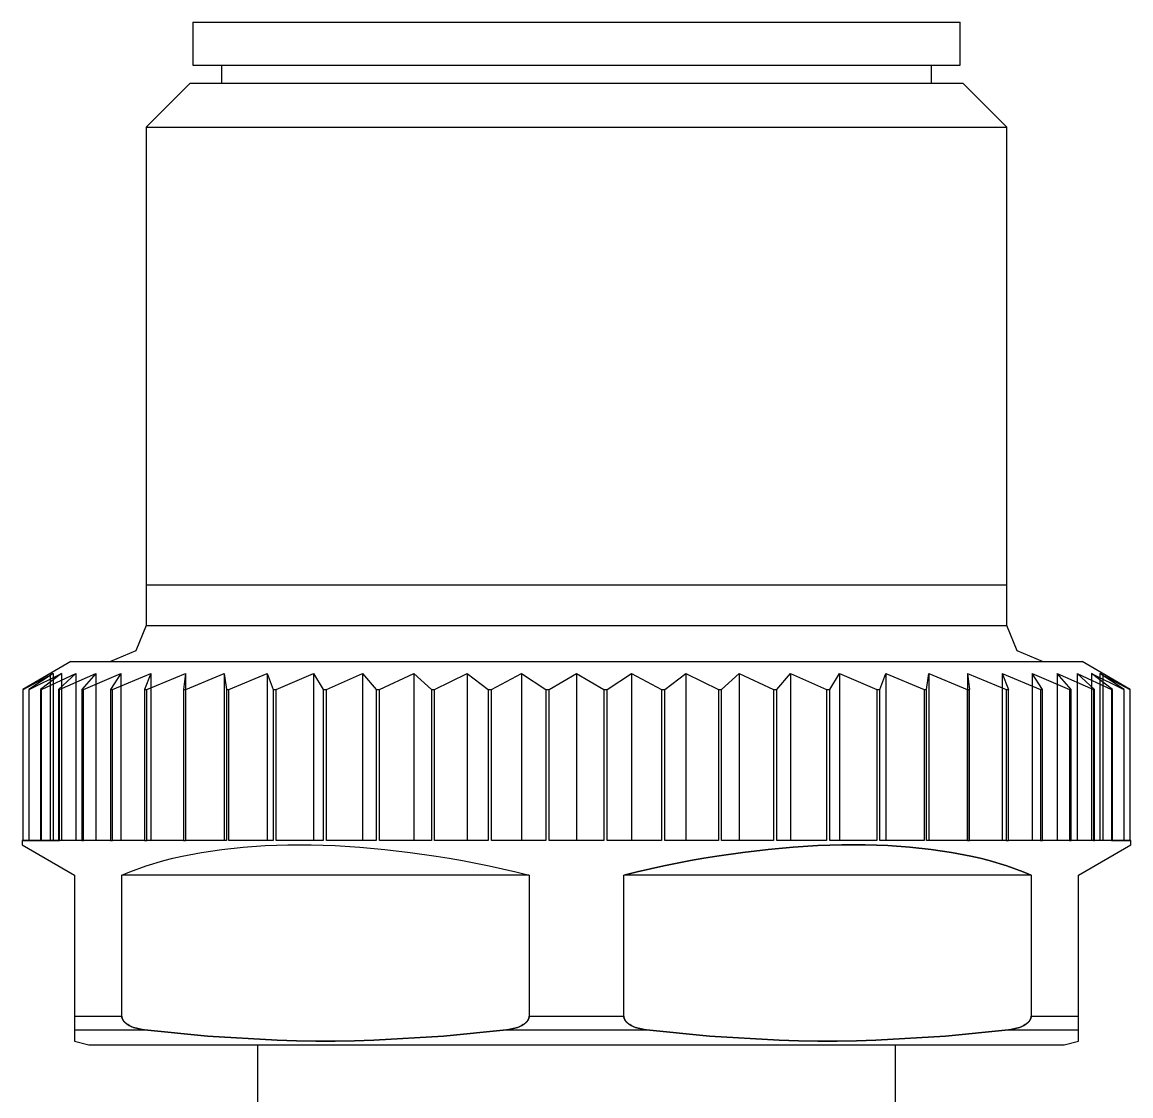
# Model space of a CAD drawing. Header units: inches. Extents: x -0.63 to 1.38, y -9.25 to 0.25.
# Drawn here: x 0.2257 to 0.5243, y -1.5373 to -1.248 of the extents above; entities that cross this region are included whole.
import ezdxf

# ---------------------------------------------------------------- set-up
doc = ezdxf.new("R2010")
doc.units = ezdxf.units.IN
doc.header["$MEASUREMENT"] = 0
doc.layers.add('zentity', color=7, linetype='Continuous')

# ---------------------------------------------------------------- blocks, each defined once
blk = doc.blocks.new('M12_MALE')
at = {"layer": 'zentity', "color": 7}
for points in [[(-0.22167, 0.14933), (-0.22982, 0.13523)], [(-0.22054, 0.14933), (-0.22167, 0.14933)], [(-0.22054, 0.14915), (-0.22054, 0.14933)], [(-0.17983, 0.14915), (-0.22054, 0.14915)], [(-0.22054, 0.14915), (-0.22054, 0.13925)], [(-0.22054, 0.1491), (-0.17983, 0.1491)], [(-0.22054, 0.14756), (-0.22054, 0.1491)], [(-0.17983, 0.14756), (-0.22054, 0.14756)], [(-0.22054, 0.14742), (-0.17983, 0.14742)], [(-0.22054, 0.14436), (-0.22054, 0.14742)], [(-0.17225, 0.13619), (-0.17983, 0.14915)], [(-0.17983, 0.14915), (-0.17983, 0.1491)], [(-0.17983, 0.1491), (-0.17548, 0.14101)], [(-0.17548, 0.14101), (-0.17983, 0.14756)], [(-0.17983, 0.14756), (-0.17983, 0.14742)], [(-0.17983, 0.14742), (-0.17548, 0.13869)], [(-0.17983, 0.14436), (-0.22054, 0.14436)], [(-0.22054, 0.14412), (-0.17983, 0.14412)], [(-0.22054, 0.13957), (-0.22054, 0.14412)], [(-0.17548, 0.13869), (-0.17983, 0.14436)], [(-0.17983, 0.14436), (-0.17983, 0.14412)], [(-0.17983, 0.14412), (-0.17548, 0.13485)], [(-0.17548, 0.14179), (-0.22054, 0.14179)], [(-0.17548, 0.14101), (-0.22054, 0.14101)], [(-0.17983, 0.13957), (-0.22054, 0.13957)], [(-0.22054, 0.13925), (-0.17983, 0.13925)], [(-0.22054, 0.13326), (-0.22054, 0.13925)], [(-0.17548, 0.13869), (-0.22054, 0.13869)], [(-0.17548, 0.13485), (-0.17983, 0.13957)], [(-0.17983, 0.13957), (-0.17983, 0.13925)], [(-0.17983, 0.13925), (-0.17548, 0.12953)], [(-0.27456, 0.13523), (-0.2756, 0.13136)], [(-0.22982, 0.13523), (-0.27456, 0.13523)], [(-0.27155, 0.13523), (-0.27155, 0.11634)], [(-0.26782, 0.13523), (-0.26782, 0.12247)], [(-0.17548, 0.13485), (-0.22054, 0.13485)], [(-0.17225, 0.13619), (-0.17225, -0.13619)], [(-0.17983, 0.13326), (-0.22054, 0.13326)], [(-0.22054, 0.13326), (-0.22054, 0.13284)], [(-0.22054, 0.13284), (-0.17983, 0.13284)], [(-0.22054, 0.12549), (-0.22054, 0.13284)], [(-0.17548, 0.12953), (-0.17983, 0.13326)], [(-0.17983, 0.13326), (-0.17983, 0.13284)], [(-0.17983, 0.13284), (-0.17548, 0.12279)], [(-0.2756, 0.13136), (-0.2756, -0.13136)], [(-0.17548, 0.12953), (-0.22054, 0.12953)], [(-0.17983, 0.12549), (-0.22054, 0.12549)], [(-0.22054, 0.12549), (-0.22054, 0.12499)], [(-0.17548, 0.12279), (-0.17983, 0.12549)], [(-0.17983, 0.12549), (-0.17983, 0.12499)], [(-0.16259, 0.11591), (-0.16942, 0.11874), (-0.17225, 0.12557)], [(-0.26782, 0.12247), (-0.26786, 0.12247), (-0.26794, 0.12247), (-0.26802, 0.12246), (-0.26806, 0.12246), (-0.2681, 0.12245), (-0.26818, 0.12244), (-0.26826, 0.12242), (-0.26833, 0.12241), (-0.2684, 0.12238), (-0.26847, 0.12236), (-0.26851, 0.12235), (-0.26855, 0.12233), (-0.26862, 0.1223), (-0.2687, 0.12227), (-0.26876, 0.12223), (-0.26883, 0.1222), (-0.26889, 0.12216), (-0.26892, 0.12214), (-0.26896, 0.12212), (-0.26902, 0.12208), (-0.26908, 0.12204), (-0.26911, 0.12202), (-0.26914, 0.122), (-0.2692, 0.12195), (-0.26925, 0.12191), (-0.26928, 0.12188), (-0.26931, 0.12186), (-0.26937, 0.12181), (-0.26942, 0.12176), (-0.26948, 0.12171), (-0.26953, 0.12165), (-0.26958, 0.1216), (-0.26961, 0.12157), (-0.26963, 0.12155), (-0.26968, 0.12149), (-0.26973, 0.12143), (-0.26978, 0.12138), (-0.26982, 0.12132), (-0.26987, 0.12126), (-0.26989, 0.12124), (-0.26991, 0.12121), (-0.26995, 0.12115), (-0.26999, 0.12109), (-0.27013, 0.1209), (-0.27034, 0.12054), (-0.27054, 0.12016), (-0.27063, 0.11996), (-0.27071, 0.11976), (-0.27087, 0.11936), (-0.271, 0.11896), (-0.27112, 0.11857), (-0.27122, 0.11819), (-0.27131, 0.11779), (-0.27135, 0.11759), (-0.27139, 0.11739), (-0.27147, 0.11697), (-0.27153, 0.11655), (-0.27155, 0.11634)], [(-0.26818, 0.12244), (-0.2681, 0.12245)], [(-0.2681, 0.12245), (-0.26806, 0.12246)], [(-0.26806, 0.12246), (-0.26802, 0.12246)], [(-0.26802, 0.12246), (-0.26794, 0.12247)], [(-0.26794, 0.12247), (-0.26786, 0.12247)], [(-0.26786, 0.12247), (-0.26782, 0.12247)], [(-0.26782, 0.12247), (-0.22982, 0.12247)], [(-0.22982, 0.01275), (-0.22982, 0.12247)], [(-0.22982, 0.12247), (-0.22895, 0.12036)], [(-0.22054, 0.12499), (-0.17983, 0.12499)], [(-0.22054, 0.11634), (-0.22054, 0.12499)], [(-0.17548, 0.12279), (-0.22054, 0.12279)], [(-0.17983, 0.12499), (-0.17548, 0.11471)], [(-0.27087, 0.11936), (-0.27071, 0.11976)], [(-0.27071, 0.11976), (-0.27063, 0.11996)], [(-0.27063, 0.11996), (-0.27054, 0.12016)], [(-0.27054, 0.12016), (-0.27034, 0.12054)], [(-0.27034, 0.12054), (-0.27013, 0.1209)], [(-0.27013, 0.1209), (-0.26999, 0.12109)], [(-0.26999, 0.12109), (-0.26995, 0.12115)], [(-0.26995, 0.12115), (-0.26991, 0.12121)], [(-0.26991, 0.12121), (-0.26989, 0.12124)], [(-0.26989, 0.12124), (-0.26987, 0.12126)], [(-0.26987, 0.12126), (-0.26982, 0.12132)], [(-0.26982, 0.12132), (-0.26978, 0.12138)], [(-0.26978, 0.12138), (-0.26973, 0.12143)], [(-0.26973, 0.12143), (-0.26968, 0.12149)], [(-0.26968, 0.12149), (-0.26963, 0.12155)], [(-0.26963, 0.12155), (-0.26961, 0.12157)], [(-0.26961, 0.12157), (-0.26958, 0.1216)], [(-0.26958, 0.1216), (-0.26953, 0.12165)], [(-0.26953, 0.12165), (-0.26948, 0.12171)], [(-0.26948, 0.12171), (-0.26942, 0.12176)], [(-0.26942, 0.12176), (-0.26937, 0.12181)], [(-0.26937, 0.12181), (-0.26931, 0.12186)], [(-0.26931, 0.12186), (-0.26928, 0.12188)], [(-0.26928, 0.12188), (-0.26925, 0.12191)], [(-0.26925, 0.12191), (-0.2692, 0.12195)], [(-0.2692, 0.12195), (-0.26914, 0.122)], [(-0.26914, 0.122), (-0.26911, 0.12202)], [(-0.26911, 0.12202), (-0.26908, 0.12204)], [(-0.26908, 0.12204), (-0.26902, 0.12208)], [(-0.26902, 0.12208), (-0.26896, 0.12212)], [(-0.26896, 0.12212), (-0.26892, 0.12214)], [(-0.26892, 0.12214), (-0.26889, 0.12216)], [(-0.26889, 0.12216), (-0.26883, 0.1222)], [(-0.26883, 0.1222), (-0.26876, 0.12223)], [(-0.26876, 0.12223), (-0.2687, 0.12227)], [(-0.2687, 0.12227), (-0.26862, 0.1223)], [(-0.26862, 0.1223), (-0.26855, 0.12233)], [(-0.26855, 0.12233), (-0.26851, 0.12235)], [(-0.26851, 0.12235), (-0.26847, 0.12236)], [(-0.26847, 0.12236), (-0.2684, 0.12238)], [(-0.2684, 0.12238), (-0.26833, 0.12241)], [(-0.26833, 0.12241), (-0.26826, 0.12242)], [(-0.26826, 0.12242), (-0.26818, 0.12244)], [(-0.22895, 0.12036), (-0.22736, 0.11591)], [(-0.27155, 0.11634), (-0.27153, 0.11655)], [(-0.27153, 0.11655), (-0.27147, 0.11697)], [(-0.27147, 0.11697), (-0.27139, 0.11739)], [(-0.27139, 0.11739), (-0.27135, 0.11759)], [(-0.27135, 0.11759), (-0.27131, 0.11779)], [(-0.27131, 0.11779), (-0.27122, 0.11819)], [(-0.27122, 0.11819), (-0.27112, 0.11857)], [(-0.27112, 0.11857), (-0.271, 0.11896)], [(-0.271, 0.11896), (-0.27087, 0.11936)], [(-0.27155, 0.11634), (-0.27326, 0.09937), (-0.27434, 0.08065), (-0.27448, 0.07542), (-0.27456, 0.07021), (-0.27456, 0.06761), (-0.27456, 0.06501), (-0.27448, 0.05981), (-0.27434, 0.05458), (-0.27326, 0.03586), (-0.27155, 0.01889)], [(-0.27326, 0.09937), (-0.27155, 0.11634)], [(-0.22736, 0.11591), (-0.22595, 0.1112)], [(-0.17983, 0.11634), (-0.22054, 0.11634)], [(-0.22054, 0.11634), (-0.22054, 0.11576)], [(-0.22054, 0.11576), (-0.17983, 0.11576)], [(-0.22054, 0.10591), (-0.22054, 0.11576)], [(-0.17548, 0.11471), (-0.22054, 0.11471)], [(-0.17548, 0.11471), (-0.17983, 0.11634)], [(-0.17983, 0.11634), (-0.17983, 0.11576)], [(-0.17983, 0.11576), (-0.17548, 0.10537)], [(-0.02827, 0.11591), (-0.16259, 0.11591)], [(-0.16259, 0.11591), (-0.16259, -0.11591)], [(-0.15172, -0.11591), (-0.15172, 0.11591)], [(-0.01642, 0.10406), (-0.02827, 0.11591)], [(-0.02827, 0.11591), (-0.02827, -0.11591)], [(-0.22595, 0.1112), (-0.22532, 0.10874)], [(-0.22532, 0.10874), (-0.22474, 0.10622)], [(-0.22474, 0.10622), (-0.22373, 0.10098)], [(-0.17983, 0.10591), (-0.22054, 0.10591)], [(-0.22054, 0.10591), (-0.22054, 0.10537)], [(-0.17548, 0.10537), (-0.22054, 0.10537)], [(-0.22054, 0.10527), (-0.17983, 0.10527)], [(-0.22054, 0.09433), (-0.22054, 0.10527)], [(-0.17548, 0.10537), (-0.17983, 0.10591)], [(-0.17983, 0.10591), (-0.17983, 0.10527)], [(-0.17983, 0.10527), (-0.17548, 0.09487)], [(-0.01642, 0.10406), (-0.01642, -0.10406)], [(-0.01159, 0.10335), (-0.01159, -0.10335)], [(0, 0.10335), (-0.01159, 0.10335)], [(0, 0.10335), (0, -0.10335)], [(-0.27434, 0.08065), (-0.27326, 0.09937)], [(-0.22373, 0.10098), (-0.22292, 0.09551)], [(-0.01159, 0.09562), (-0.01642, 0.09562)], [(-0.22292, 0.09551), (-0.22231, 0.08981)], [(-0.17548, 0.09487), (-0.22054, 0.09487)], [(-0.17983, 0.09433), (-0.22054, 0.09433)], [(-0.22054, 0.09362), (-0.17983, 0.09362)], [(-0.22054, 0.08171), (-0.22054, 0.09362)], [(-0.17548, 0.09487), (-0.17983, 0.09433)], [(-0.17983, 0.09433), (-0.17983, 0.09362)], [(-0.17983, 0.09362), (-0.17548, 0.08334)], [(-0.22231, 0.08981), (-0.2219, 0.0839)], [(-0.2756, 0.08597), (-0.29588, 0.08597)], [(-0.2219, 0.0839), (-0.2217, 0.07779)], [(-0.27448, 0.07542), (-0.27434, 0.08065)], [(-0.17548, 0.08334), (-0.22054, 0.08334)], [(-0.17983, 0.08171), (-0.22054, 0.08171)], [(-0.22054, 0.08095), (-0.17983, 0.08095)], [(-0.22054, 0.0682), (-0.22054, 0.08095)], [(-0.17548, 0.08334), (-0.17983, 0.08171)], [(-0.17983, 0.08171), (-0.17983, 0.08095)], [(-0.17983, 0.08095), (-0.17548, 0.07089)], [(-0.2217, 0.07779), (-0.22167, 0.07466)], [(-0.27456, 0.07021), (-0.27448, 0.07542)], [(-0.22167, 0.07466), (-0.2217, 0.0715)], [(-0.27456, 0.06761), (-0.27456, 0.07021)], [(-0.2217, 0.0715), (-0.2219, 0.06503)], [(-0.17548, 0.07089), (-0.22054, 0.07089)], [(-0.17548, 0.07089), (-0.17983, 0.0682)], [(-0.27456, 0.06501), (-0.27456, 0.06761)], [(-0.17983, 0.0682), (-0.22054, 0.0682)], [(-0.22054, 0.06739), (-0.17983, 0.06739)], [(-0.22054, 0.05394), (-0.22054, 0.06739)], [(-0.17983, 0.0682), (-0.17983, 0.06739)], [(-0.17983, 0.06739), (-0.17548, 0.05767)], [(-0.27448, 0.05981), (-0.27456, 0.06501)], [(-0.2219, 0.06503), (-0.22231, 0.05841)], [(-0.27434, 0.05458), (-0.27448, 0.05981)], [(-0.22231, 0.05841), (-0.22292, 0.05166)], [(-0.17548, 0.05767), (-0.22054, 0.05767)], [(-0.17548, 0.05767), (-0.17983, 0.05394)], [(-0.27326, 0.03586), (-0.27434, 0.05458)], [(-0.17983, 0.05394), (-0.22054, 0.05394)], [(-0.17983, 0.05394), (-0.17983, 0.05309)], [(-0.22292, 0.05166), (-0.22373, 0.04478)], [(-0.22054, 0.05309), (-0.17983, 0.05309)], [(-0.22054, 0.03909), (-0.22054, 0.05309)], [(-0.17983, 0.05309), (-0.17548, 0.04382)], [(-0.22373, 0.04478), (-0.22474, 0.03779)], [(-0.17548, 0.04382), (-0.22054, 0.04382)], [(-0.17548, 0.04382), (-0.17983, 0.03909)], [(-0.17983, 0.03909), (-0.22054, 0.03909)], [(-0.17983, 0.03909), (-0.17983, 0.03821)], [(-0.27155, 0.01889), (-0.27326, 0.03586)], [(-0.22474, 0.03779), (-0.22532, 0.03427)], [(-0.22054, 0.03821), (-0.17983, 0.03821)], [(-0.22054, 0.02381), (-0.22054, 0.03821)], [(-0.17983, 0.03821), (-0.17548, 0.02948)], [(-0.22532, 0.03427), (-0.22595, 0.03072)], [(-0.22595, 0.03072), (-0.22736, 0.02357)], [(-0.17548, 0.02948), (-0.22054, 0.02948)], [(-0.17548, 0.02948), (-0.17983, 0.02381)], [(-0.22736, 0.02357), (-0.22895, 0.01637)], [(-0.17983, 0.02381), (-0.22054, 0.02381)], [(-0.22054, 0.02291), (-0.17983, 0.02291)], [(-0.22054, 0.00827), (-0.22054, 0.02291)], [(-0.17983, 0.02381), (-0.17983, 0.02291)], [(-0.17983, 0.02291), (-0.17548, 0.01482)], [(-0.27155, 0.01889), (-0.27153, 0.01867), (-0.27147, 0.01825), (-0.27139, 0.01784), (-0.27135, 0.01764), (-0.27131, 0.01743), (-0.27122, 0.01704), (-0.27112, 0.01665), (-0.271, 0.01627), (-0.27087, 0.01587), (-0.27071, 0.01546), (-0.27063, 0.01527), (-0.27054, 0.01507), (-0.27034, 0.01469), (-0.27013, 0.01433), (-0.26999, 0.01413), (-0.26995, 0.01408), (-0.26991, 0.01402), (-0.26989, 0.01399), (-0.26987, 0.01396), (-0.26982, 0.01391), (-0.26978, 0.01385), (-0.26973, 0.01379), (-0.26968, 0.01374), (-0.26963, 0.01368), (-0.26961, 0.01365), (-0.26958, 0.01363), (-0.26953, 0.01357), (-0.26948, 0.01352), (-0.26942, 0.01347), (-0.26937, 0.01342), (-0.26931, 0.01337), (-0.26928, 0.01334), (-0.26925, 0.01332), (-0.2692, 0.01327), (-0.26914, 0.01323), (-0.26911, 0.0132), (-0.26908, 0.01318), (-0.26902, 0.01314), (-0.26896, 0.0131), (-0.26892, 0.01308), (-0.26889, 0.01306), (-0.26883, 0.01303), (-0.26876, 0.01299), (-0.2687, 0.01296), (-0.26862, 0.01293), (-0.26855, 0.01289), (-0.26851, 0.01288), (-0.26847, 0.01287), (-0.2684, 0.01284), (-0.26833, 0.01282), (-0.26826, 0.0128), (-0.26818, 0.01279), (-0.2681, 0.01277), (-0.26806, 0.01277), (-0.26802, 0.01276), (-0.26794, 0.01276), (-0.26786, 0.01275), (-0.26782, 0.01275)], [(-0.27155, 0.01889), (-0.27155, -0.01889)], [(-0.27153, 0.01867), (-0.27155, 0.01889)], [(-0.27147, 0.01825), (-0.27153, 0.01867)], [(-0.27139, 0.01784), (-0.27147, 0.01825)], [(-0.27135, 0.01764), (-0.27139, 0.01784)], [(-0.27131, 0.01743), (-0.27135, 0.01764)], [(-0.27122, 0.01704), (-0.27131, 0.01743)], [(-0.27112, 0.01665), (-0.27122, 0.01704)], [(-0.271, 0.01627), (-0.27112, 0.01665)], [(-0.27087, 0.01587), (-0.271, 0.01627)], [(-0.27071, 0.01546), (-0.27087, 0.01587)], [(-0.27063, 0.01527), (-0.27071, 0.01546)], [(-0.27054, 0.01507), (-0.27063, 0.01527)], [(-0.27034, 0.01469), (-0.27054, 0.01507)], [(-0.22895, 0.01637), (-0.22982, 0.01275)], [(-0.27013, 0.01433), (-0.27034, 0.01469)], [(-0.26999, 0.01413), (-0.27013, 0.01433)], [(-0.26995, 0.01408), (-0.26999, 0.01413)], [(-0.26991, 0.01402), (-0.26995, 0.01408)], [(-0.26989, 0.01399), (-0.26991, 0.01402)], [(-0.26987, 0.01396), (-0.26989, 0.01399)], [(-0.26982, 0.01391), (-0.26987, 0.01396)], [(-0.26978, 0.01385), (-0.26982, 0.01391)], [(-0.26973, 0.01379), (-0.26978, 0.01385)], [(-0.26968, 0.01374), (-0.26973, 0.01379)], [(-0.26963, 0.01368), (-0.26968, 0.01374)], [(-0.26961, 0.01365), (-0.26963, 0.01368)], [(-0.26958, 0.01363), (-0.26961, 0.01365)], [(-0.26953, 0.01357), (-0.26958, 0.01363)], [(-0.26948, 0.01352), (-0.26953, 0.01357)], [(-0.26942, 0.01347), (-0.26948, 0.01352)], [(-0.26937, 0.01342), (-0.26942, 0.01347)], [(-0.26931, 0.01337), (-0.26937, 0.01342)], [(-0.26928, 0.01334), (-0.26931, 0.01337)], [(-0.26925, 0.01332), (-0.26928, 0.01334)], [(-0.2692, 0.01327), (-0.26925, 0.01332)], [(-0.26914, 0.01323), (-0.2692, 0.01327)], [(-0.26911, 0.0132), (-0.26914, 0.01323)], [(-0.26908, 0.01318), (-0.26911, 0.0132)], [(-0.26902, 0.01314), (-0.26908, 0.01318)], [(-0.26896, 0.0131), (-0.26902, 0.01314)], [(-0.26892, 0.01308), (-0.26896, 0.0131)], [(-0.26889, 0.01306), (-0.26892, 0.01308)], [(-0.26883, 0.01303), (-0.26889, 0.01306)], [(-0.26876, 0.01299), (-0.26883, 0.01303)], [(-0.2687, 0.01296), (-0.26876, 0.01299)], [(-0.26862, 0.01293), (-0.2687, 0.01296)], [(-0.26855, 0.01289), (-0.26862, 0.01293)], [(-0.26851, 0.01288), (-0.26855, 0.01289)], [(-0.26847, 0.01287), (-0.26851, 0.01288)], [(-0.2684, 0.01284), (-0.26847, 0.01287)], [(-0.26833, 0.01282), (-0.2684, 0.01284)], [(-0.26826, 0.0128), (-0.26833, 0.01282)], [(-0.26818, 0.01279), (-0.26826, 0.0128)], [(-0.2681, 0.01277), (-0.26818, 0.01279)], [(-0.26806, 0.01277), (-0.2681, 0.01277)], [(-0.26802, 0.01276), (-0.26806, 0.01277)], [(-0.26794, 0.01276), (-0.26802, 0.01276)], [(-0.26786, 0.01275), (-0.26794, 0.01276)], [(-0.26782, 0.01275), (-0.26786, 0.01275)], [(-0.22982, 0.01275), (-0.26782, 0.01275)], [(-0.26782, 0.01275), (-0.26782, -0.01275)], [(-0.17548, 0.01482), (-0.22054, 0.01482)], [(-0.17548, 0.01482), (-0.17983, 0.00827)], [(-0.17983, 0.00827), (-0.22054, 0.00827)], [(-0.22054, 0.00736), (-0.17983, 0.00736)], [(-0.22054, -0.00736), (-0.22054, 0.00736)], [(-0.17983, 0.00827), (-0.17983, 0.00736)], [(-0.17983, 0.00736), (-0.17548, 0)], [(-0.17548, 0), (-0.22054, 0)], [(-0.17548, 0), (-0.17983, -0.00736)], [(-0.17983, -0.00736), (-0.22054, -0.00736)], [(-0.22054, -0.00827), (-0.17983, -0.00827)], [(-0.22054, -0.02291), (-0.22054, -0.00827)], [(-0.17983, -0.00736), (-0.17983, -0.00827)], [(-0.17983, -0.00827), (-0.17548, -0.01482)], [(-0.26782, -0.01275), (-0.26786, -0.01275), (-0.26794, -0.01276), (-0.26802, -0.01276), (-0.26806, -0.01277), (-0.2681, -0.01277), (-0.26818, -0.01279), (-0.26826, -0.0128), (-0.26833, -0.01282), (-0.2684, -0.01284), (-0.26847, -0.01287), (-0.26851, -0.01288), (-0.26855, -0.01289), (-0.26862, -0.01293), (-0.2687, -0.01296), (-0.26876, -0.01299), (-0.26883, -0.01303), (-0.26889, -0.01306), (-0.26892, -0.01308), (-0.26896, -0.0131), (-0.26902, -0.01314), (-0.26908, -0.01318), (-0.26911, -0.0132), (-0.26914, -0.01323), (-0.2692, -0.01327), (-0.26925, -0.01332), (-0.26928, -0.01334), (-0.26931, -0.01337), (-0.26937, -0.01342), (-0.26942, -0.01347), (-0.26948, -0.01352), (-0.26953, -0.01357), (-0.26958, -0.01363), (-0.26961, -0.01365), (-0.26963, -0.01368), (-0.26968, -0.01374), (-0.26973, -0.01379), (-0.26978, -0.01385), (-0.26982, -0.01391), (-0.26987, -0.01396), (-0.26989, -0.01399), (-0.26991, -0.01402), (-0.26995, -0.01408), (-0.26999, -0.01413), (-0.27013, -0.01433), (-0.27034, -0.01469), (-0.27054, -0.01507), (-0.27063, -0.01527), (-0.27071, -0.01546), (-0.27087, -0.01587), (-0.271, -0.01627), (-0.27112, -0.01665), (-0.27122, -0.01704), (-0.27131, -0.01743), (-0.27135, -0.01764), (-0.27139, -0.01784), (-0.27147, -0.01825), (-0.27153, -0.01867), (-0.27155, -0.01889)], [(-0.27054, -0.01507), (-0.27034, -0.01469)], [(-0.27034, -0.01469), (-0.27013, -0.01433)], [(-0.27013, -0.01433), (-0.26999, -0.01413)], [(-0.26999, -0.01413), (-0.26995, -0.01408)], [(-0.26995, -0.01408), (-0.26991, -0.01402)], [(-0.26991, -0.01402), (-0.26989, -0.01399)], [(-0.26989, -0.01399), (-0.26987, -0.01396)], [(-0.26987, -0.01396), (-0.26982, -0.01391)], [(-0.26982, -0.01391), (-0.26978, -0.01385)], [(-0.26978, -0.01385), (-0.26973, -0.01379)], [(-0.26973, -0.01379), (-0.26968, -0.01374)], [(-0.26968, -0.01374), (-0.26963, -0.01368)], [(-0.26963, -0.01368), (-0.26961, -0.01365)], [(-0.26961, -0.01365), (-0.26958, -0.01363)], [(-0.26958, -0.01363), (-0.26953, -0.01357)], [(-0.26953, -0.01357), (-0.26948, -0.01352)], [(-0.26948, -0.01352), (-0.26942, -0.01347)], [(-0.26942, -0.01347), (-0.26937, -0.01342)], [(-0.26937, -0.01342), (-0.26931, -0.01337)], [(-0.26931, -0.01337), (-0.26928, -0.01334)], [(-0.26928, -0.01334), (-0.26925, -0.01332)], [(-0.26925, -0.01332), (-0.2692, -0.01327)], [(-0.2692, -0.01327), (-0.26914, -0.01323)], [(-0.26914, -0.01323), (-0.26911, -0.0132)], [(-0.26911, -0.0132), (-0.26908, -0.01318)], [(-0.26908, -0.01318), (-0.26902, -0.01314)], [(-0.26902, -0.01314), (-0.26896, -0.0131)], [(-0.26896, -0.0131), (-0.26892, -0.01308)], [(-0.26892, -0.01308), (-0.26889, -0.01306)], [(-0.26889, -0.01306), (-0.26883, -0.01303)], [(-0.26883, -0.01303), (-0.26876, -0.01299)], [(-0.26876, -0.01299), (-0.2687, -0.01296)], [(-0.2687, -0.01296), (-0.26862, -0.01293)], [(-0.26862, -0.01293), (-0.26855, -0.01289)], [(-0.26855, -0.01289), (-0.26851, -0.01288)], [(-0.26851, -0.01288), (-0.26847, -0.01287)], [(-0.26847, -0.01287), (-0.2684, -0.01284)], [(-0.2684, -0.01284), (-0.26833, -0.01282)], [(-0.26833, -0.01282), (-0.26826, -0.0128)], [(-0.26826, -0.0128), (-0.26818, -0.01279)], [(-0.26818, -0.01279), (-0.2681, -0.01277)], [(-0.2681, -0.01277), (-0.26806, -0.01277)], [(-0.26806, -0.01277), (-0.26802, -0.01276)], [(-0.26802, -0.01276), (-0.26794, -0.01276)], [(-0.26794, -0.01276), (-0.26786, -0.01275)], [(-0.26786, -0.01275), (-0.26782, -0.01275)], [(-0.26782, -0.01275), (-0.22982, -0.01275)], [(-0.22982, -0.12247), (-0.22895, -0.12036), (-0.22736, -0.11591), (-0.22595, -0.1112), (-0.22532, -0.10874), (-0.22474, -0.10622), (-0.22373, -0.10098), (-0.22292, -0.09551), (-0.22231, -0.08981), (-0.2219, -0.0839), (-0.2217, -0.07779), (-0.22167, -0.07466), (-0.2217, -0.0715), (-0.2219, -0.06503), (-0.22231, -0.05841), (-0.22292, -0.05166), (-0.22373, -0.04478), (-0.22474, -0.03779), (-0.22532, -0.03427), (-0.22595, -0.03072), (-0.22736, -0.02357), (-0.22895, -0.01637), (-0.22982, -0.01275)], [(-0.22982, -0.12247), (-0.22982, -0.01275)], [(-0.22982, -0.01275), (-0.22895, -0.01637)], [(-0.17548, -0.01482), (-0.22054, -0.01482)], [(-0.17548, -0.01482), (-0.17983, -0.02291)], [(-0.27147, -0.01825), (-0.27139, -0.01784)], [(-0.27139, -0.01784), (-0.27135, -0.01764)], [(-0.27135, -0.01764), (-0.27131, -0.01743)], [(-0.27131, -0.01743), (-0.27122, -0.01704)], [(-0.27122, -0.01704), (-0.27112, -0.01665)], [(-0.27112, -0.01665), (-0.271, -0.01627)], [(-0.271, -0.01627), (-0.27087, -0.01587)], [(-0.27087, -0.01587), (-0.27071, -0.01546)], [(-0.27071, -0.01546), (-0.27063, -0.01527)], [(-0.27063, -0.01527), (-0.27054, -0.01507)], [(-0.22895, -0.01637), (-0.22736, -0.02357)], [(-0.27155, -0.01889), (-0.27326, -0.03586), (-0.27434, -0.05458), (-0.27448, -0.05981), (-0.27456, -0.06501), (-0.27456, -0.06761), (-0.27456, -0.07021), (-0.27448, -0.07542), (-0.27434, -0.08065), (-0.27326, -0.09937), (-0.27155, -0.11634)], [(-0.27326, -0.03586), (-0.27155, -0.01889)], [(-0.27155, -0.01889), (-0.27153, -0.01867)], [(-0.27153, -0.01867), (-0.27147, -0.01825)], [(-0.22736, -0.02357), (-0.22595, -0.03072)], [(-0.17983, -0.02291), (-0.22054, -0.02291)], [(-0.22054, -0.02381), (-0.17983, -0.02381)], [(-0.22054, -0.03821), (-0.22054, -0.02381)], [(-0.17983, -0.02291), (-0.17983, -0.02381)], [(-0.17983, -0.02381), (-0.17548, -0.02948)], [(-0.17548, -0.02948), (-0.22054, -0.02948)], [(-0.17548, -0.02948), (-0.17983, -0.03821)], [(-0.22595, -0.03072), (-0.22532, -0.03427)], [(-0.22532, -0.03427), (-0.22474, -0.03779)], [(-0.27434, -0.05458), (-0.27326, -0.03586)], [(-0.22474, -0.03779), (-0.22373, -0.04478)], [(-0.17983, -0.03821), (-0.22054, -0.03821)], [(-0.17983, -0.03821), (-0.17983, -0.03909)], [(-0.22054, -0.03909), (-0.17983, -0.03909)], [(-0.22054, -0.05309), (-0.22054, -0.03909)], [(-0.17983, -0.03909), (-0.17548, -0.04382)], [(-0.22373, -0.04478), (-0.22292, -0.05166)], [(-0.17548, -0.04382), (-0.22054, -0.04382)], [(-0.17548, -0.04382), (-0.17983, -0.05309)], [(-0.22292, -0.05166), (-0.22231, -0.05841)], [(-0.17983, -0.05309), (-0.22054, -0.05309)], [(-0.17983, -0.05309), (-0.17983, -0.05394)], [(-0.27448, -0.05981), (-0.27434, -0.05458)], [(-0.22054, -0.05394), (-0.17983, -0.05394)], [(-0.22054, -0.06739), (-0.22054, -0.05394)], [(-0.17983, -0.05394), (-0.17548, -0.05767)], [(-0.22231, -0.05841), (-0.2219, -0.06503)], [(-0.17548, -0.05767), (-0.22054, -0.05767)], [(-0.17548, -0.05767), (-0.17983, -0.06739)], [(-0.27456, -0.06501), (-0.27448, -0.05981)], [(-0.27456, -0.06761), (-0.27456, -0.06501)], [(-0.2219, -0.06503), (-0.2217, -0.0715)], [(-0.27456, -0.07021), (-0.27456, -0.06761)], [(-0.17983, -0.06739), (-0.22054, -0.06739)], [(-0.22054, -0.0682), (-0.17983, -0.0682)], [(-0.22054, -0.08095), (-0.22054, -0.0682)], [(-0.17983, -0.06739), (-0.17983, -0.0682)], [(-0.17983, -0.0682), (-0.17548, -0.07089)], [(-0.27448, -0.07542), (-0.27456, -0.07021)], [(-0.2217, -0.0715), (-0.22167, -0.07466)], [(-0.17548, -0.07089), (-0.22054, -0.07089)], [(-0.17548, -0.07089), (-0.17983, -0.08095)], [(-0.22167, -0.07466), (-0.2217, -0.07779)], [(-0.27434, -0.08065), (-0.27448, -0.07542)], [(-0.2217, -0.07779), (-0.2219, -0.0839)], [(-0.27326, -0.09937), (-0.27434, -0.08065)], [(-0.17983, -0.08095), (-0.22054, -0.08095)], [(-0.22054, -0.08171), (-0.17983, -0.08171)], [(-0.22054, -0.09362), (-0.22054, -0.08171)], [(-0.17548, -0.08334), (-0.22054, -0.08334)], [(-0.17983, -0.08095), (-0.17983, -0.08171)], [(-0.17983, -0.08171), (-0.17548, -0.08334)], [(-0.17548, -0.08334), (-0.17983, -0.09362)], [(-0.29588, -0.08597), (-0.2756, -0.08597)], [(-0.2219, -0.0839), (-0.22231, -0.08981)], [(-0.22231, -0.08981), (-0.22292, -0.09551)], [(-0.22292, -0.09551), (-0.22373, -0.10098)], [(-0.17983, -0.09362), (-0.22054, -0.09362)], [(-0.22054, -0.09433), (-0.17983, -0.09433)], [(-0.22054, -0.10527), (-0.22054, -0.09433)], [(-0.17548, -0.09487), (-0.22054, -0.09487)], [(-0.17983, -0.09362), (-0.17983, -0.09433)], [(-0.17983, -0.09433), (-0.17548, -0.09487)], [(-0.17548, -0.09487), (-0.17983, -0.10527)], [(-0.01642, -0.09562), (-0.01159, -0.09562)], [(-0.27155, -0.11634), (-0.27326, -0.09937)], [(-0.22373, -0.10098), (-0.22474, -0.10622)], [(-0.02827, -0.11591), (-0.01642, -0.10406)], [(-0.01159, -0.10335), (0, -0.10335)], [(-0.22474, -0.10622), (-0.22532, -0.10874)], [(-0.17983, -0.10527), (-0.22054, -0.10527)], [(-0.17548, -0.10537), (-0.22054, -0.10537)], [(-0.22054, -0.10537), (-0.22054, -0.10591)], [(-0.22054, -0.10591), (-0.17983, -0.10591)], [(-0.22054, -0.11576), (-0.22054, -0.10591)], [(-0.17983, -0.10527), (-0.17983, -0.10591)], [(-0.17548, -0.10537), (-0.17983, -0.10591)], [(-0.17548, -0.10537), (-0.17983, -0.11576)], [(-0.22532, -0.10874), (-0.22595, -0.1112)], [(-0.22595, -0.1112), (-0.22736, -0.11591)], [(-0.27155, -0.11634), (-0.27153, -0.11655), (-0.27147, -0.11697), (-0.27139, -0.11739), (-0.27135, -0.11759), (-0.27131, -0.11779), (-0.27122, -0.11819), (-0.27112, -0.11857), (-0.271, -0.11896), (-0.27087, -0.11936), (-0.27071, -0.11976), (-0.27063, -0.11996), (-0.27054, -0.12016), (-0.27034, -0.12054), (-0.27013, -0.1209), (-0.26999, -0.12109), (-0.26995, -0.12115), (-0.26991, -0.12121), (-0.26989, -0.12124), (-0.26987, -0.12126), (-0.26982, -0.12132), (-0.26978, -0.12138), (-0.26973, -0.12143), (-0.26968, -0.12149), (-0.26963, -0.12155), (-0.26961, -0.12157), (-0.26958, -0.1216), (-0.26953, -0.12165), (-0.26948, -0.12171), (-0.26942, -0.12176), (-0.26937, -0.12181), (-0.26931, -0.12186), (-0.26928, -0.12188), (-0.26925, -0.12191), (-0.2692, -0.12195), (-0.26914, -0.122), (-0.26911, -0.12202), (-0.26908, -0.12204), (-0.26902, -0.12208), (-0.26896, -0.12212), (-0.26892, -0.12214), (-0.26889, -0.12216), (-0.26883, -0.1222), (-0.26876, -0.12223), (-0.2687, -0.12227), (-0.26862, -0.1223), (-0.26855, -0.12233), (-0.26851, -0.12235), (-0.26847, -0.12236), (-0.2684, -0.12238), (-0.26833, -0.12241), (-0.26826, -0.12242), (-0.26818, -0.12244), (-0.2681, -0.12245), (-0.26806, -0.12246), (-0.26802, -0.12246), (-0.26794, -0.12247), (-0.26786, -0.12247), (-0.26782, -0.12247)], [(-0.27155, -0.11634), (-0.27155, -0.13523)], [(-0.27153, -0.11655), (-0.27155, -0.11634)], [(-0.22736, -0.11591), (-0.22895, -0.12036)], [(-0.17548, -0.11471), (-0.22054, -0.11471)], [(-0.17983, -0.11576), (-0.22054, -0.11576)], [(-0.22054, -0.11576), (-0.22054, -0.11634)], [(-0.22054, -0.11634), (-0.17983, -0.11634)], [(-0.22054, -0.12499), (-0.22054, -0.11634)], [(-0.17548, -0.11471), (-0.17983, -0.11634)], [(-0.17548, -0.11471), (-0.17983, -0.12499)], [(-0.17983, -0.11576), (-0.17983, -0.11634)], [(-0.17225, -0.12557), (-0.16942, -0.11874), (-0.16259, -0.11591)], [(-0.16259, -0.11591), (-0.02827, -0.11591)], [(-0.27147, -0.11697), (-0.27153, -0.11655)], [(-0.27139, -0.11739), (-0.27147, -0.11697)], [(-0.27135, -0.11759), (-0.27139, -0.11739)], [(-0.27131, -0.11779), (-0.27135, -0.11759)], [(-0.27122, -0.11819), (-0.27131, -0.11779)], [(-0.27112, -0.11857), (-0.27122, -0.11819)], [(-0.271, -0.11896), (-0.27112, -0.11857)], [(-0.27087, -0.11936), (-0.271, -0.11896)], [(-0.27071, -0.11976), (-0.27087, -0.11936)], [(-0.27063, -0.11996), (-0.27071, -0.11976)], [(-0.27054, -0.12016), (-0.27063, -0.11996)], [(-0.27034, -0.12054), (-0.27054, -0.12016)], [(-0.27013, -0.1209), (-0.27034, -0.12054)], [(-0.26999, -0.12109), (-0.27013, -0.1209)], [(-0.26995, -0.12115), (-0.26999, -0.12109)], [(-0.26991, -0.12121), (-0.26995, -0.12115)], [(-0.26989, -0.12124), (-0.26991, -0.12121)], [(-0.26987, -0.12126), (-0.26989, -0.12124)], [(-0.26982, -0.12132), (-0.26987, -0.12126)], [(-0.26978, -0.12138), (-0.26982, -0.12132)], [(-0.26973, -0.12143), (-0.26978, -0.12138)], [(-0.26968, -0.12149), (-0.26973, -0.12143)], [(-0.26963, -0.12155), (-0.26968, -0.12149)], [(-0.26961, -0.12157), (-0.26963, -0.12155)], [(-0.26958, -0.1216), (-0.26961, -0.12157)], [(-0.26953, -0.12165), (-0.26958, -0.1216)], [(-0.26948, -0.12171), (-0.26953, -0.12165)], [(-0.26942, -0.12176), (-0.26948, -0.12171)], [(-0.26937, -0.12181), (-0.26942, -0.12176)], [(-0.26931, -0.12186), (-0.26937, -0.12181)], [(-0.26928, -0.12188), (-0.26931, -0.12186)], [(-0.26925, -0.12191), (-0.26928, -0.12188)], [(-0.2692, -0.12195), (-0.26925, -0.12191)], [(-0.26914, -0.122), (-0.2692, -0.12195)], [(-0.26911, -0.12202), (-0.26914, -0.122)], [(-0.26908, -0.12204), (-0.26911, -0.12202)], [(-0.26902, -0.12208), (-0.26908, -0.12204)], [(-0.26896, -0.12212), (-0.26902, -0.12208)], [(-0.26892, -0.12214), (-0.26896, -0.12212)], [(-0.26889, -0.12216), (-0.26892, -0.12214)], [(-0.26883, -0.1222), (-0.26889, -0.12216)], [(-0.26876, -0.12223), (-0.26883, -0.1222)], [(-0.2687, -0.12227), (-0.26876, -0.12223)], [(-0.26862, -0.1223), (-0.2687, -0.12227)], [(-0.26855, -0.12233), (-0.26862, -0.1223)], [(-0.26851, -0.12235), (-0.26855, -0.12233)], [(-0.26847, -0.12236), (-0.26851, -0.12235)], [(-0.2684, -0.12238), (-0.26847, -0.12236)], [(-0.26833, -0.12241), (-0.2684, -0.12238)], [(-0.26826, -0.12242), (-0.26833, -0.12241)], [(-0.26818, -0.12244), (-0.26826, -0.12242)], [(-0.2681, -0.12245), (-0.26818, -0.12244)], [(-0.22895, -0.12036), (-0.22982, -0.12247)], [(-0.26806, -0.12246), (-0.2681, -0.12245)], [(-0.26802, -0.12246), (-0.26806, -0.12246)], [(-0.26794, -0.12247), (-0.26802, -0.12246)], [(-0.26786, -0.12247), (-0.26794, -0.12247)], [(-0.26782, -0.12247), (-0.26786, -0.12247)], [(-0.26782, -0.12247), (-0.26782, -0.13523)], [(-0.22982, -0.12247), (-0.26782, -0.12247)], [(-0.17548, -0.12279), (-0.22054, -0.12279)], [(-0.17983, -0.12499), (-0.22054, -0.12499)], [(-0.22054, -0.12499), (-0.22054, -0.12549)], [(-0.17983, -0.12549), (-0.17548, -0.12279)], [(-0.17548, -0.12279), (-0.17983, -0.13284)], [(-0.17983, -0.12499), (-0.17983, -0.12549)], [(-0.22054, -0.12549), (-0.17983, -0.12549)], [(-0.22054, -0.13284), (-0.22054, -0.12549)], [(-0.2756, -0.13136), (-0.27456, -0.13523)], [(-0.17548, -0.12953), (-0.22054, -0.12953)], [(-0.17983, -0.13326), (-0.17548, -0.12953)], [(-0.17548, -0.12953), (-0.17983, -0.13925)], [(-0.17983, -0.13284), (-0.22054, -0.13284)], [(-0.22054, -0.13284), (-0.22054, -0.13326)], [(-0.22054, -0.13326), (-0.17983, -0.13326)], [(-0.22054, -0.13925), (-0.22054, -0.13326)], [(-0.17983, -0.13284), (-0.17983, -0.13326)], [(-0.27456, -0.13523), (-0.22982, -0.13523)], [(-0.22982, -0.13523), (-0.22167, -0.14933)], [(-0.17548, -0.13485), (-0.22054, -0.13485)], [(-0.17983, -0.13957), (-0.17548, -0.13485)], [(-0.17548, -0.13485), (-0.17983, -0.14412)], [(-0.17983, -0.14915), (-0.17225, -0.13619)], [(-0.17548, -0.13869), (-0.22054, -0.13869)], [(-0.17983, -0.13925), (-0.22054, -0.13925)], [(-0.22054, -0.13925), (-0.22054, -0.13957)], [(-0.22054, -0.13957), (-0.17983, -0.13957)], [(-0.22054, -0.14412), (-0.22054, -0.13957)], [(-0.17983, -0.14436), (-0.17548, -0.13869)], [(-0.17548, -0.13869), (-0.17983, -0.14742)], [(-0.17983, -0.13925), (-0.17983, -0.13957)], [(-0.17548, -0.14101), (-0.22054, -0.14101)], [(-0.17548, -0.14179), (-0.22054, -0.14179)], [(-0.17983, -0.14756), (-0.17548, -0.14101)], [(-0.17548, -0.14101), (-0.17983, -0.1491)], [(-0.17983, -0.14412), (-0.22054, -0.14412)], [(-0.22054, -0.14412), (-0.22054, -0.14915)], [(-0.22054, -0.14436), (-0.17983, -0.14436)], [(-0.22054, -0.14742), (-0.22054, -0.14436)], [(-0.17983, -0.14412), (-0.17983, -0.14436)], [(-0.17983, -0.14742), (-0.22054, -0.14742)], [(-0.22054, -0.14756), (-0.17983, -0.14756)], [(-0.22054, -0.1491), (-0.22054, -0.14756)], [(-0.17983, -0.1491), (-0.22054, -0.1491)], [(-0.22054, -0.14915), (-0.17983, -0.14915)], [(-0.22054, -0.14933), (-0.22054, -0.14915)], [(-0.17983, -0.14742), (-0.17983, -0.14756)], [(-0.17983, -0.1491), (-0.17983, -0.14915)], [(-0.22167, -0.14933), (-0.22054, -0.14933)]]:
    blk.add_lwpolyline(points, dxfattribs=at)
blk = doc.blocks.new('IFM_E70478')
at = {"rotation": 90}
blk.add_blockref('M12_MALE', (0.375, -0.375), dxfattribs=at)

msp = doc.modelspace()

# ---------------------------------------------------------------- block references
msp.add_blockref('IFM_E70478', (0, -0.87295))

doc.saveas('drawing.dxf')
